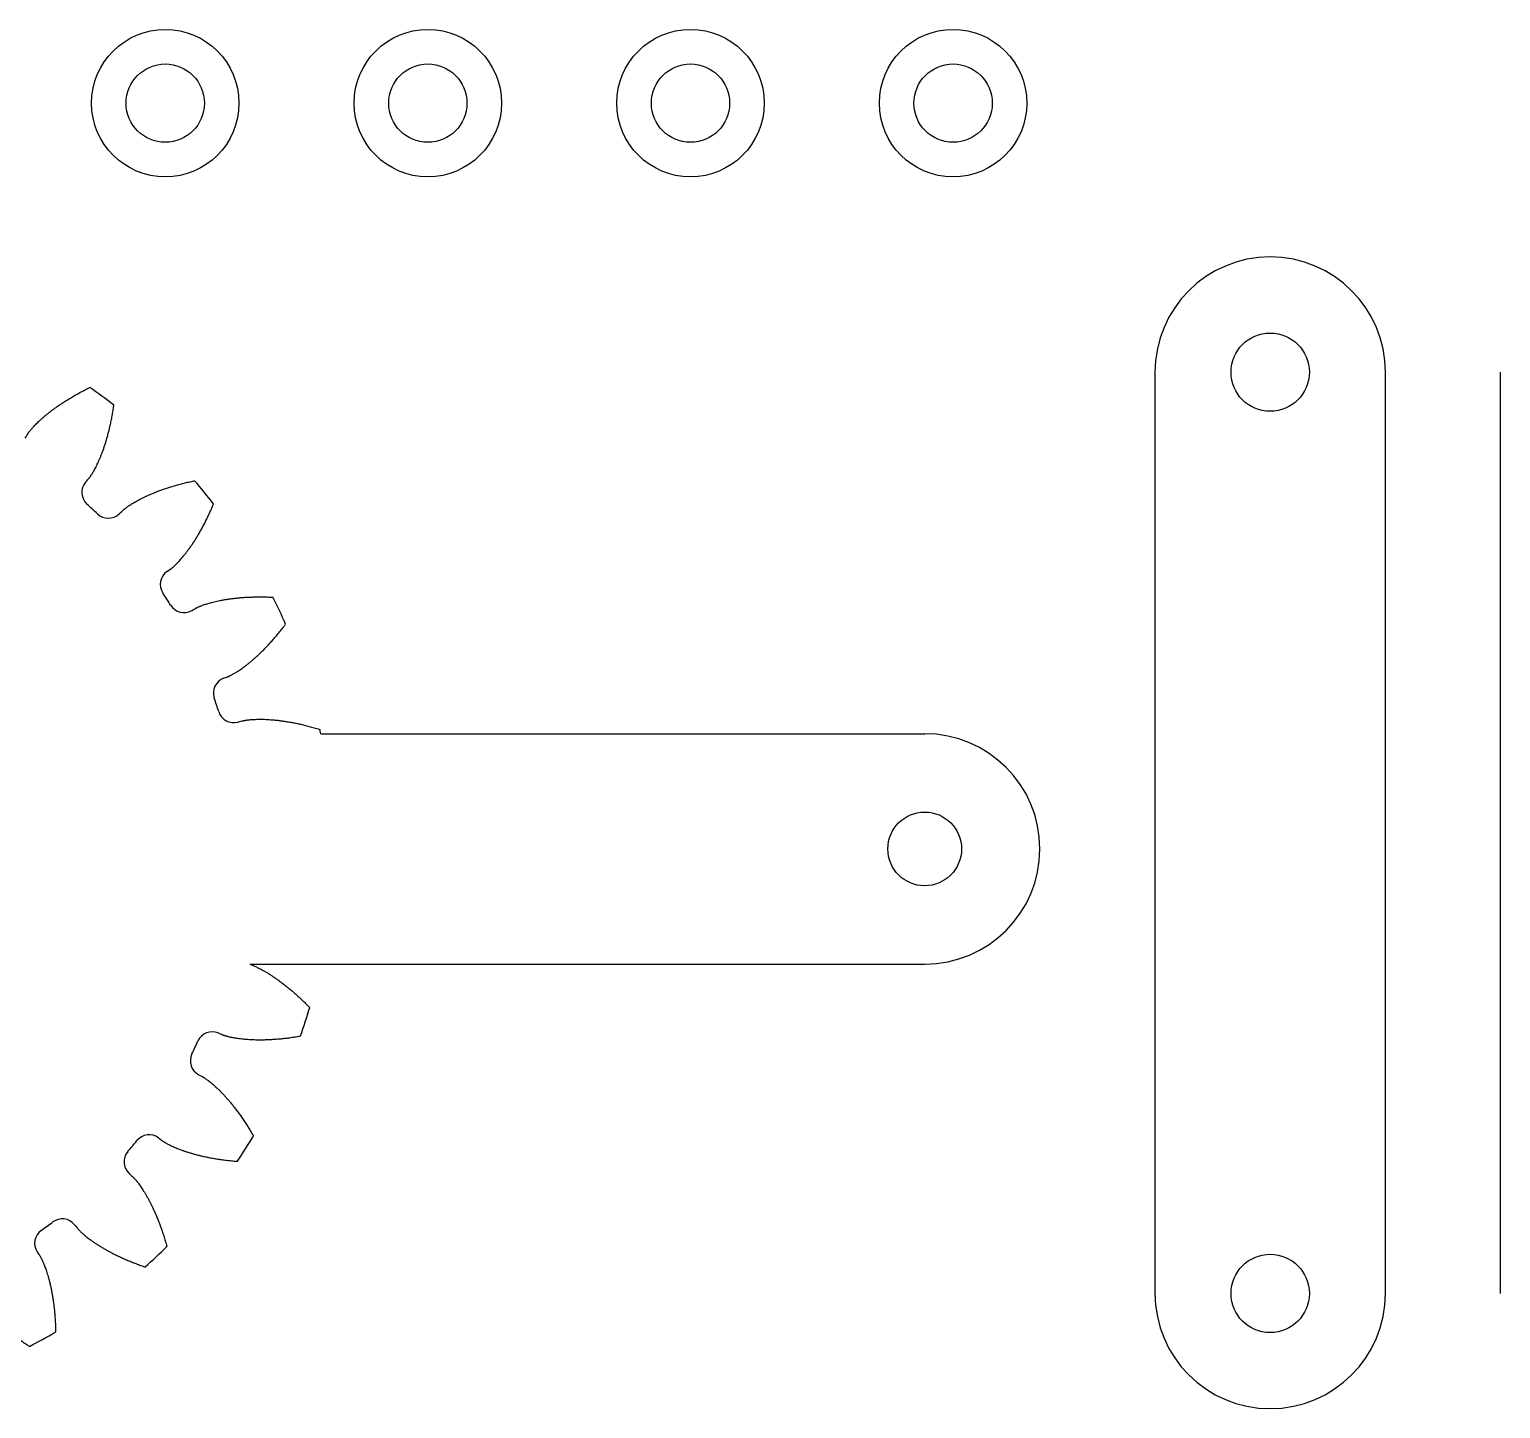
# Model space of a CAD drawing. Extents: x 0.1 to 34, y 0 to 22.
# Drawn here: x 10.119 to 12.633, y 16.63 to 18.988 of the extents above; entities that cross this region are included whole.
import ezdxf

# ---------------------------------------------------------------- set-up
doc = ezdxf.new("R2010")
doc.units = 0
doc.header["$LTSCALE"] = 0.5
doc.header["$MEASUREMENT"] = 0
doc.layers.add('VISIBLE', color=7, linetype='CONTINUOUS')

msp = doc.modelspace()

# ---------------------------------------------------------------- linework, layer by layer
at = {"layer": 'VISIBLE'}
for p, q in [((12.0424, 16.8273), (12.0424, 18.4021)), ((12.4361, 16.8273), (12.4361, 18.4021)), ((12.6329, 16.8273), (12.6329, 18.4021)), ((10.6164, 17.784), (11.6487, 17.784)), ((10.4952, 17.3903), (11.6487, 17.3903))]:
    msp.add_line(p, q, dxfattribs=at)
for centre, radius in [((10.3507, 18.862), 0.126), ((10.7995, 18.862), 0.126), ((11.2484, 18.862), 0.126), ((11.6972, 18.862), 0.126), ((10.3507, 18.862), 0.0669), ((10.7995, 18.862), 0.0669), ((11.2484, 18.862), 0.0669), ((11.6972, 18.862), 0.0669), ((12.2392, 18.4021), 0.0669), ((11.6487, 17.5872), 0.063), ((12.2392, 16.8273), 0.0669)]:
    msp.add_circle(centre, radius, dxfattribs=at)
for centre, radius, start, end in [((12.2392, 18.4021), 0.1969, 0, 180), ((9.6802, 17.5872), 0.9567, 52.4729, 55.5271), ((10.235, 18.1965), 0.0268, 139.5539, 227.678), ((9.6802, 17.5872), 0.9567, 38.0729, 41.1271), ((9.6802, 17.5872), 0.7972, 45.922, 47.678), ((10.2534, 18.1792), 0.0268, 225.922, 314.0461), ((10.3691, 18.0394), 0.0268, 125.1539, 213.278), ((9.6802, 17.5872), 0.7972, 31.522, 33.278), ((10.3827, 18.018), 0.0268, 211.522, 299.6461), ((9.6802, 17.5872), 0.9567, 23.6729, 26.7271), ((10.4599, 17.8538), 0.0268, 110.7539, 198.878), ((9.6802, 17.5872), 0.7972, 17.122, 18.878), ((10.4677, 17.8298), 0.0268, 197.122, 285.2461), ((9.6802, 17.5872), 0.9567, 11.8741, 12.3271), ((11.6487, 17.5872), 0.1969, 270, 90), ((9.6802, 17.5872), 0.9567, 340.4729, 343.5271), ((10.4311, 17.2478), 0.0268, 67.5539, 155.678), ((9.6802, 17.5872), 0.7972, 333.922, 335.678), ((10.4204, 17.2249), 0.0268, 153.922, 242.0461), ((10.3231, 17.0717), 0.0268, 53.1539, 141.278), ((9.6802, 17.5872), 0.7972, 319.522, 321.278), ((9.6802, 17.5872), 0.9567, 326.0729, 329.1271), ((10.307, 17.0522), 0.0268, 139.522, 227.6461), ((9.6802, 17.5872), 0.7972, 305.122, 306.878), ((10.1747, 16.928), 0.0268, 38.7539, 126.878), ((10.1543, 16.9131), 0.0268, 125.122, 213.2461), ((9.6802, 17.5872), 0.9567, 311.6729, 314.7271), ((12.2392, 16.8273), 0.1969, 180, 0), ((9.6802, 17.5872), 0.9567, 297.2729, 300.3271)]:
    msp.add_arc(centre, radius, start, end, dxfattribs=at)
for points, knots in [([(10.1111, 18.2891), (10.1135, 18.2931), (10.1158, 18.2967), (10.116, 18.2971), (10.1165, 18.2979), (10.1172, 18.2988), (10.1181, 18.3), (10.1192, 18.3014), (10.1206, 18.3031), (10.1222, 18.305), (10.1241, 18.3072), (10.1262, 18.3095), (10.1286, 18.312), (10.1313, 18.3147), (10.1343, 18.3176), (10.1376, 18.3207), (10.1412, 18.3239), (10.1451, 18.3273), (10.1493, 18.3308), (10.1539, 18.3344), (10.1588, 18.3381), (10.164, 18.342), (10.1696, 18.3459), (10.1756, 18.3499), (10.1819, 18.3539), (10.1886, 18.358), (10.1956, 18.3621), (10.203, 18.3663), (10.2108, 18.3704), (10.2171, 18.3736), (10.2208, 18.3754), (10.2217, 18.3759)], [0.0536912, 0.0536912, 0.0536912, 0.0536912, 0.0905436, 0.1013093, 0.1152077, 0.1316526, 0.1502993, 0.1709141, 0.1933246, 0.2173975, 0.2430249, 0.270118, 0.2986014, 0.3284102, 0.3594881, 0.3917852, 0.4252571, 0.459864, 0.4955697, 0.5323416, 0.5701494, 0.6089657, 0.6487648, 0.6895231, 0.7312184, 0.7738303, 0.8173393, 0.8617274, 0.9069775, 0.9530734, 0.9682173, 0.9682173, 0.9682173, 0.9682173]), ([(10.2146, 18.2139), (10.2176, 18.2175), (10.2204, 18.2207), (10.2207, 18.2211), (10.2212, 18.2218), (10.2219, 18.2227), (10.2228, 18.2239), (10.2238, 18.2255), (10.225, 18.2273), (10.2263, 18.2294), (10.2278, 18.2318), (10.2293, 18.2346), (10.231, 18.2377), (10.2327, 18.2411), (10.2346, 18.2448), (10.2365, 18.2489), (10.2384, 18.2533), (10.2404, 18.258), (10.2424, 18.2632), (10.2445, 18.2686), (10.2465, 18.2744), (10.2485, 18.2806), (10.2505, 18.2871), (10.2524, 18.294), (10.2543, 18.3013), (10.2562, 18.3089), (10.2579, 18.3168), (10.2596, 18.3252), (10.2611, 18.3339), (10.2622, 18.3408), (10.2628, 18.3449), (10.2629, 18.3459)], [0.0536912, 0.0536912, 0.0536912, 0.0536912, 0.0905436, 0.1013093, 0.1152077, 0.1316526, 0.1502993, 0.1709141, 0.1933246, 0.2173975, 0.2430249, 0.270118, 0.2986014, 0.3284102, 0.3594881, 0.3917852, 0.4252571, 0.459864, 0.4955697, 0.5323416, 0.5701494, 0.6089657, 0.6487648, 0.6895231, 0.7312184, 0.7738303, 0.8173393, 0.8617274, 0.9069775, 0.9530734, 0.9682173, 0.9682173, 0.9682173, 0.9682173]), ([(10.2721, 18.1599), (10.2755, 18.1632), (10.2785, 18.1661), (10.2789, 18.1664), (10.2796, 18.167), (10.2804, 18.1677), (10.2816, 18.1687), (10.2831, 18.1698), (10.2848, 18.1711), (10.2868, 18.1726), (10.2892, 18.1742), (10.2918, 18.1759), (10.2948, 18.1777), (10.2981, 18.1797), (10.3017, 18.1818), (10.3056, 18.1839), (10.3099, 18.1861), (10.3145, 18.1884), (10.3195, 18.1908), (10.3248, 18.1931), (10.3305, 18.1955), (10.3365, 18.1979), (10.3429, 18.2003), (10.3497, 18.2027), (10.3568, 18.2051), (10.3643, 18.2074), (10.3721, 18.2096), (10.3803, 18.2118), (10.3889, 18.2139), (10.3958, 18.2154), (10.3998, 18.2162), (10.4008, 18.2164)], [0.0536912, 0.0536912, 0.0536912, 0.0536912, 0.0905436, 0.1013093, 0.1152077, 0.1316526, 0.1502993, 0.1709141, 0.1933246, 0.2173975, 0.2430249, 0.270118, 0.2986014, 0.3284102, 0.3594881, 0.3917852, 0.4252571, 0.459864, 0.4955697, 0.5323416, 0.5701494, 0.6089657, 0.6487648, 0.6895231, 0.7312184, 0.7738303, 0.8173393, 0.8617274, 0.9069775, 0.9530734, 0.9682173, 0.9682173, 0.9682173, 0.9682173]), ([(10.3537, 18.0613), (10.3575, 18.064), (10.361, 18.0665), (10.3613, 18.0667), (10.3621, 18.0673), (10.3629, 18.068), (10.3641, 18.069), (10.3655, 18.0702), (10.3671, 18.0717), (10.3689, 18.0734), (10.3709, 18.0754), (10.3731, 18.0777), (10.3754, 18.0802), (10.378, 18.0831), (10.3807, 18.0863), (10.3835, 18.0897), (10.3865, 18.0935), (10.3896, 18.0977), (10.3929, 18.1021), (10.3962, 18.1069), (10.3996, 18.112), (10.4031, 18.1175), (10.4066, 18.1233), (10.4103, 18.1295), (10.4139, 18.136), (10.4176, 18.143), (10.4212, 18.1502), (10.4249, 18.1579), (10.4286, 18.1659), (10.4314, 18.1724), (10.4329, 18.1762), (10.4333, 18.1771)], [0.0536912, 0.0536912, 0.0536912, 0.0536912, 0.0905436, 0.1013093, 0.1152077, 0.1316526, 0.1502993, 0.1709141, 0.1933246, 0.2173975, 0.2430249, 0.270118, 0.2986014, 0.3284102, 0.3594881, 0.3917852, 0.4252571, 0.459864, 0.4955697, 0.5323416, 0.5701494, 0.6089657, 0.6487648, 0.6895231, 0.7312184, 0.7738303, 0.8173393, 0.8617274, 0.9069775, 0.9530734, 0.9682173, 0.9682173, 0.9682173, 0.9682173]), ([(10.3959, 17.9947), (10.4, 17.997), (10.4037, 17.9991), (10.4041, 17.9993), (10.4049, 17.9997), (10.406, 18.0002), (10.4073, 18.0009), (10.409, 18.0016), (10.411, 18.0024), (10.4133, 18.0033), (10.416, 18.0043), (10.419, 18.0053), (10.4223, 18.0063), (10.426, 18.0074), (10.43, 18.0085), (10.4344, 18.0096), (10.4391, 18.0107), (10.4441, 18.0118), (10.4495, 18.0128), (10.4553, 18.0138), (10.4614, 18.0147), (10.4678, 18.0155), (10.4746, 18.0162), (10.4817, 18.0169), (10.4892, 18.0174), (10.497, 18.0177), (10.5052, 18.018), (10.5137, 18.018), (10.5225, 18.0179), (10.5295, 18.0177), (10.5336, 18.0175), (10.5347, 18.0175)], [0.0536912, 0.0536912, 0.0536912, 0.0536912, 0.0905436, 0.1013093, 0.1152077, 0.1316526, 0.1502993, 0.1709141, 0.1933246, 0.2173975, 0.2430249, 0.270118, 0.2986014, 0.3284102, 0.3594881, 0.3917852, 0.4252571, 0.459864, 0.4955697, 0.5323416, 0.5701494, 0.6089657, 0.6487648, 0.6895231, 0.7312184, 0.7738303, 0.8173393, 0.8617274, 0.9069775, 0.9530734, 0.9682173, 0.9682173, 0.9682173, 0.9682173]), ([(10.4504, 17.8789), (10.4548, 17.8806), (10.4588, 17.8821), (10.4592, 17.8823), (10.46, 17.8827), (10.4611, 17.8831), (10.4624, 17.8838), (10.4641, 17.8846), (10.466, 17.8856), (10.4681, 17.8869), (10.4706, 17.8883), (10.4733, 17.89), (10.4762, 17.8918), (10.4794, 17.894), (10.4828, 17.8964), (10.4864, 17.899), (10.4903, 17.902), (10.4943, 17.9052), (10.4985, 17.9087), (10.5029, 17.9125), (10.5075, 17.9166), (10.5123, 17.921), (10.5172, 17.9258), (10.5222, 17.9309), (10.5273, 17.9363), (10.5326, 17.9421), (10.538, 17.9483), (10.5434, 17.9548), (10.549, 17.9616), (10.5533, 17.9672), (10.5558, 17.9705), (10.5564, 17.9713)], [0.0536912, 0.0536912, 0.0536912, 0.0536912, 0.0905436, 0.1013093, 0.1152077, 0.1316526, 0.1502993, 0.1709141, 0.1933246, 0.2173975, 0.2430249, 0.270118, 0.2986014, 0.3284102, 0.3594881, 0.3917852, 0.4252571, 0.459864, 0.4955697, 0.5323416, 0.5701494, 0.6089657, 0.6487648, 0.6895231, 0.7312184, 0.7738303, 0.8173393, 0.8617274, 0.9069775, 0.9530734, 0.9682173, 0.9682173, 0.9682173, 0.9682173]), ([(10.4748, 17.8039), (10.4793, 17.8051), (10.4834, 17.8062), (10.4839, 17.8063), (10.4848, 17.8065), (10.4859, 17.8068), (10.4874, 17.807), (10.4892, 17.8073), (10.4913, 17.8076), (10.4938, 17.8079), (10.4966, 17.8082), (10.4998, 17.8084), (10.5033, 17.8086), (10.5071, 17.8087), (10.5112, 17.8088), (10.5157, 17.8088), (10.5206, 17.8087), (10.5257, 17.8085), (10.5312, 17.8081), (10.537, 17.8076), (10.5431, 17.807), (10.5496, 17.8062), (10.5563, 17.8052), (10.5634, 17.804), (10.5708, 17.8027), (10.5784, 17.8011), (10.5864, 17.7993), (10.5946, 17.7972), (10.6031, 17.7949), (10.6099, 17.7929), (10.6138, 17.7917), (10.6148, 17.7914)], [0.0536912, 0.0536912, 0.0536912, 0.0536912, 0.0905436, 0.1013093, 0.1152077, 0.1316526, 0.1502993, 0.1709141, 0.1933246, 0.2173975, 0.2430249, 0.270118, 0.2986014, 0.3284102, 0.3594881, 0.3917852, 0.4252571, 0.459864, 0.4955697, 0.5323416, 0.5701494, 0.6089657, 0.6487648, 0.6895231, 0.7312184, 0.7738303, 0.8173393, 0.8617274, 0.9069775, 0.9530734, 0.9682173, 0.9682173, 0.9682173, 0.9682173]), ([(10.4952, 17.3903), (10.4958, 17.3901), (10.4972, 17.3896), (10.4995, 17.3886), (10.5021, 17.3875), (10.505, 17.3862), (10.5081, 17.3847), (10.5115, 17.383), (10.5152, 17.381), (10.5192, 17.3788), (10.5233, 17.3764), (10.5277, 17.3737), (10.5324, 17.3708), (10.5372, 17.3676), (10.5423, 17.3641), (10.5475, 17.3602), (10.553, 17.3561), (10.5586, 17.3517), (10.5644, 17.347), (10.5704, 17.3419), (10.5765, 17.3365), (10.5827, 17.3307), (10.5891, 17.3246), (10.594, 17.3196), (10.5969, 17.3166), (10.5976, 17.3159)], [0.1713701, 0.1713701, 0.1713701, 0.1713701, 0.1933246, 0.2173975, 0.2430249, 0.270118, 0.2986014, 0.3284102, 0.3594881, 0.3917852, 0.4252571, 0.459864, 0.4955697, 0.5323416, 0.5701494, 0.6089657, 0.6487648, 0.6895231, 0.7312184, 0.7738303, 0.8173393, 0.8617274, 0.9069775, 0.9530734, 0.9682173, 0.9682173, 0.9682173, 0.9682173]), ([(10.4414, 17.2726), (10.4457, 17.2708), (10.4496, 17.2692), (10.4501, 17.269), (10.4509, 17.2687), (10.452, 17.2684), (10.4534, 17.2679), (10.4552, 17.2674), (10.4573, 17.2668), (10.4597, 17.2662), (10.4625, 17.2656), (10.4656, 17.265), (10.469, 17.2644), (10.4728, 17.2637), (10.4769, 17.2631), (10.4814, 17.2626), (10.4862, 17.2621), (10.4913, 17.2617), (10.4968, 17.2614), (10.5026, 17.2611), (10.5088, 17.261), (10.5153, 17.261), (10.5221, 17.2611), (10.5293, 17.2614), (10.5367, 17.2618), (10.5445, 17.2624), (10.5527, 17.2632), (10.5611, 17.2642), (10.5698, 17.2654), (10.5768, 17.2665), (10.5808, 17.2672), (10.5818, 17.2674)], [0.0536912, 0.0536912, 0.0536912, 0.0536912, 0.0905436, 0.1013093, 0.1152077, 0.1316526, 0.1502993, 0.1709141, 0.1933246, 0.2173975, 0.2430249, 0.270118, 0.2986014, 0.3284102, 0.3594881, 0.3917852, 0.4252571, 0.459864, 0.4955697, 0.5323416, 0.5701494, 0.6089657, 0.6487648, 0.6895231, 0.7312184, 0.7738303, 0.8173393, 0.8617274, 0.9069775, 0.9530734, 0.9682173, 0.9682173, 0.9682173, 0.9682173]), ([(10.4078, 17.2012), (10.4119, 17.199), (10.4157, 17.197), (10.4161, 17.1968), (10.4169, 17.1963), (10.4178, 17.1957), (10.4191, 17.1949), (10.4206, 17.1939), (10.4224, 17.1926), (10.4244, 17.1911), (10.4266, 17.1894), (10.4291, 17.1874), (10.4318, 17.1852), (10.4346, 17.1826), (10.4377, 17.1798), (10.441, 17.1767), (10.4444, 17.1734), (10.448, 17.1697), (10.4518, 17.1657), (10.4557, 17.1613), (10.4597, 17.1567), (10.4639, 17.1517), (10.4681, 17.1463), (10.4725, 17.1406), (10.4769, 17.1346), (10.4814, 17.1282), (10.486, 17.1214), (10.4906, 17.1143), (10.4952, 17.1068), (10.4988, 17.1007), (10.5008, 17.0972), (10.5013, 17.0963)], [0.0536912, 0.0536912, 0.0536912, 0.0536912, 0.0905436, 0.1013093, 0.1152077, 0.1316526, 0.1502993, 0.1709141, 0.1933246, 0.2173975, 0.2430249, 0.270118, 0.2986014, 0.3284102, 0.3594881, 0.3917852, 0.4252571, 0.459864, 0.4955697, 0.5323416, 0.5701494, 0.6089657, 0.6487648, 0.6895231, 0.7312184, 0.7738303, 0.8173393, 0.8617274, 0.9069775, 0.9530734, 0.9682173, 0.9682173, 0.9682173, 0.9682173]), ([(10.3392, 17.0932), (10.343, 17.0904), (10.3464, 17.0878), (10.3467, 17.0876), (10.3475, 17.087), (10.3485, 17.0864), (10.3498, 17.0856), (10.3513, 17.0847), (10.3532, 17.0836), (10.3554, 17.0825), (10.3579, 17.0812), (10.3608, 17.0798), (10.364, 17.0783), (10.3675, 17.0768), (10.3713, 17.0752), (10.3755, 17.0736), (10.38, 17.0719), (10.3849, 17.0702), (10.3901, 17.0685), (10.3957, 17.0668), (10.4016, 17.0652), (10.4079, 17.0635), (10.4146, 17.0619), (10.4216, 17.0604), (10.4289, 17.059), (10.4366, 17.0576), (10.4447, 17.0564), (10.4531, 17.0553), (10.4619, 17.0543), (10.4689, 17.0536), (10.473, 17.0533), (10.474, 17.0532)], [0.0536912, 0.0536912, 0.0536912, 0.0536912, 0.0905436, 0.1013093, 0.1152077, 0.1316526, 0.1502993, 0.1709141, 0.1933246, 0.2173975, 0.2430249, 0.270118, 0.2986014, 0.3284102, 0.3594881, 0.3917852, 0.4252571, 0.459864, 0.4955697, 0.5323416, 0.5701494, 0.6089657, 0.6487648, 0.6895231, 0.7312184, 0.7738303, 0.8173393, 0.8617274, 0.9069775, 0.9530734, 0.9682173, 0.9682173, 0.9682173, 0.9682173]), ([(10.2889, 17.0324), (10.2924, 17.0292), (10.2955, 17.0264), (10.2958, 17.026), (10.2965, 17.0254), (10.2973, 17.0246), (10.2983, 17.0235), (10.2995, 17.0221), (10.3009, 17.0204), (10.3025, 17.0185), (10.3042, 17.0163), (10.3061, 17.0137), (10.3082, 17.0109), (10.3103, 17.0077), (10.3126, 17.0042), (10.315, 17.0004), (10.3175, 16.9963), (10.3201, 16.9918), (10.3227, 16.987), (10.3254, 16.9818), (10.3282, 16.9763), (10.3309, 16.9705), (10.3337, 16.9642), (10.3365, 16.9576), (10.3393, 16.9507), (10.3421, 16.9434), (10.3448, 16.9357), (10.3475, 16.9276), (10.3501, 16.9192), (10.3521, 16.9124), (10.3532, 16.9085), (10.3534, 16.9075)], [0.0536912, 0.0536912, 0.0536912, 0.0536912, 0.0905436, 0.1013093, 0.1152077, 0.1316526, 0.1502993, 0.1709141, 0.1933246, 0.2173975, 0.2430249, 0.270118, 0.2986014, 0.3284102, 0.3594881, 0.3917852, 0.4252571, 0.459864, 0.4955697, 0.5323416, 0.5701494, 0.6089657, 0.6487648, 0.6895231, 0.7312184, 0.7738303, 0.8173393, 0.8617274, 0.9069775, 0.9530734, 0.9682173, 0.9682173, 0.9682173, 0.9682173]), ([(10.1957, 16.9448), (10.1986, 16.9411), (10.2013, 16.9378), (10.2016, 16.9375), (10.2022, 16.9368), (10.2029, 16.936), (10.204, 16.9349), (10.2053, 16.9336), (10.2068, 16.9321), (10.2087, 16.9304), (10.2108, 16.9285), (10.2132, 16.9265), (10.2159, 16.9243), (10.2189, 16.9219), (10.2223, 16.9194), (10.2259, 16.9168), (10.2299, 16.914), (10.2342, 16.9112), (10.2388, 16.9082), (10.2438, 16.9052), (10.2491, 16.9021), (10.2548, 16.899), (10.2609, 16.8958), (10.2673, 16.8926), (10.274, 16.8894), (10.2812, 16.8862), (10.2887, 16.883), (10.2965, 16.8798), (10.3048, 16.8766), (10.3114, 16.8742), (10.3153, 16.8729), (10.3163, 16.8726)], [0.0536912, 0.0536912, 0.0536912, 0.0536912, 0.0905436, 0.1013093, 0.1152077, 0.1316526, 0.1502993, 0.1709141, 0.1933246, 0.2173975, 0.2430249, 0.270118, 0.2986014, 0.3284102, 0.3594881, 0.3917852, 0.4252571, 0.459864, 0.4955697, 0.5323416, 0.5701494, 0.6089657, 0.6487648, 0.6895231, 0.7312184, 0.7738303, 0.8173393, 0.8617274, 0.9069775, 0.9530734, 0.9682173, 0.9682173, 0.9682173, 0.9682173]), ([(10.1318, 16.8984), (10.1344, 16.8945), (10.1367, 16.8909), (10.137, 16.8906), (10.1374, 16.8898), (10.138, 16.8888), (10.1387, 16.8874), (10.1395, 16.8858), (10.1405, 16.8839), (10.1415, 16.8816), (10.1426, 16.879), (10.1438, 16.8761), (10.1451, 16.8728), (10.1464, 16.8692), (10.1478, 16.8653), (10.1491, 16.861), (10.1505, 16.8564), (10.1519, 16.8514), (10.1533, 16.8461), (10.1546, 16.8404), (10.1559, 16.8344), (10.1571, 16.828), (10.1583, 16.8213), (10.1593, 16.8142), (10.1603, 16.8068), (10.1612, 16.799), (10.1619, 16.7909), (10.1625, 16.7824), (10.163, 16.7736), (10.1632, 16.7665), (10.1632, 16.7624), (10.1632, 16.7614)], [0.0536912, 0.0536912, 0.0536912, 0.0536912, 0.0905436, 0.1013093, 0.1152077, 0.1316526, 0.1502993, 0.1709141, 0.1933246, 0.2173975, 0.2430249, 0.270118, 0.2986014, 0.3284102, 0.3594881, 0.3917852, 0.4252571, 0.459864, 0.4955697, 0.5323416, 0.5701494, 0.6089657, 0.6487648, 0.6895231, 0.7312184, 0.7738303, 0.8173393, 0.8617274, 0.9069775, 0.9530734, 0.9682173, 0.9682173, 0.9682173, 0.9682173]), ([(10.0197, 16.8368), (10.0216, 16.8325), (10.0234, 16.8286), (10.0236, 16.8283), (10.024, 16.8274), (10.0246, 16.8264), (10.0253, 16.8251), (10.0262, 16.8235), (10.0274, 16.8217), (10.0287, 16.8196), (10.0303, 16.8173), (10.0322, 16.8147), (10.0342, 16.8119), (10.0366, 16.8088), (10.0392, 16.8056), (10.042, 16.8021), (10.0452, 16.7985), (10.0487, 16.7946), (10.0524, 16.7906), (10.0565, 16.7865), (10.0609, 16.7822), (10.0656, 16.7777), (10.0707, 16.7731), (10.0761, 16.7684), (10.0818, 16.7636), (10.0879, 16.7587), (10.0944, 16.7538), (10.1012, 16.7487), (10.1084, 16.7436), (10.1143, 16.7397), (10.1177, 16.7374), (10.1186, 16.7368)], [0.0536912, 0.0536912, 0.0536912, 0.0536912, 0.0905436, 0.1013093, 0.1152077, 0.1316526, 0.1502993, 0.1709141, 0.1933246, 0.2173975, 0.2430249, 0.270118, 0.2986014, 0.3284102, 0.3594881, 0.3917852, 0.4252571, 0.459864, 0.4955697, 0.5323416, 0.5701494, 0.6089657, 0.6487648, 0.6895231, 0.7312184, 0.7738303, 0.8173393, 0.8617274, 0.9069775, 0.9530734, 0.9682173, 0.9682173, 0.9682173, 0.9682173])]:
    msp.add_open_spline(points, degree=3, knots=knots, dxfattribs=at)

doc.saveas('drawing.dxf')
